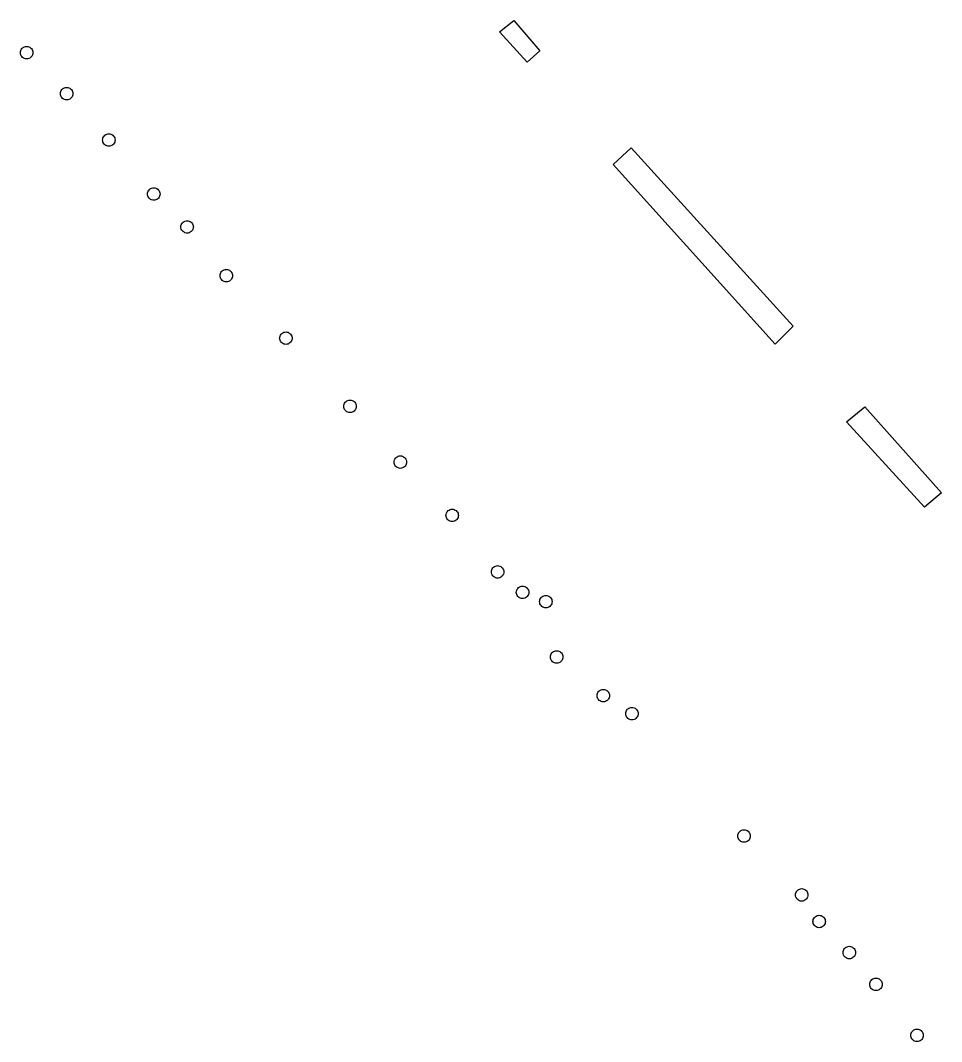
# Model space of a CAD drawing. Header units: millimetres. Extents: x 734061 to 736248, y 4017837 to 4020740.
# Drawn here: x 735271.8 to 735323.6, y 4018690.4 to 4018747.8 of the extents above; entities that cross this region are included whole.
import ezdxf

# ---------------------------------------------------------------- set-up
doc = ezdxf.new("R2010")
doc.units = ezdxf.units.MM
doc.layers.add('bolvar', color=143, linetype='Continuous', true_color=0x3faae0)

msp = doc.modelspace()

# ---------------------------------------------------------------- linework, layer by layer
at = {"layer": 'bolvar'}
for points in [[(735300.336, 4018745.493), (735298.787, 4018747.204), (735299.591, 4018747.842), (735301.039, 4018746.136)], [(735300.336, 4018745.493), (735298.787, 4018747.204), (735299.591, 4018747.842), (735301.039, 4018746.136)], [(735272.539, 4018746.031), (735272.534, 4018745.97), (735272.518, 4018745.911), (735272.492, 4018745.856), (735272.457, 4018745.806), (735272.414, 4018745.763), (735272.364, 4018745.728), (735272.309, 4018745.702), (735272.25, 4018745.686), (735272.189, 4018745.681), (735272.128, 4018745.686), (735272.069, 4018745.702), (735272.014, 4018745.728), (735271.964, 4018745.763), (735271.921, 4018745.806), (735271.886, 4018745.856), (735271.86, 4018745.911), (735271.844, 4018745.97), (735271.839, 4018746.031), (735271.844, 4018746.092), (735271.86, 4018746.151), (735271.886, 4018746.206), (735271.921, 4018746.256), (735271.964, 4018746.299), (735272.014, 4018746.334), (735272.069, 4018746.36), (735272.128, 4018746.376), (735272.189, 4018746.381), (735272.25, 4018746.376), (735272.309, 4018746.36), (735272.364, 4018746.334), (735272.414, 4018746.299), (735272.457, 4018746.256), (735272.492, 4018746.206), (735272.518, 4018746.151), (735272.534, 4018746.092)], [(735272.539, 4018746.031), (735272.534, 4018745.97), (735272.518, 4018745.911), (735272.492, 4018745.856), (735272.457, 4018745.806), (735272.414, 4018745.763), (735272.364, 4018745.728), (735272.309, 4018745.702), (735272.25, 4018745.686), (735272.189, 4018745.681), (735272.128, 4018745.686), (735272.069, 4018745.702), (735272.014, 4018745.728), (735271.964, 4018745.763), (735271.921, 4018745.806), (735271.886, 4018745.856), (735271.86, 4018745.911), (735271.844, 4018745.97), (735271.839, 4018746.031), (735271.844, 4018746.092), (735271.86, 4018746.151), (735271.886, 4018746.206), (735271.921, 4018746.256), (735271.964, 4018746.299), (735272.014, 4018746.334), (735272.069, 4018746.36), (735272.128, 4018746.376), (735272.189, 4018746.381), (735272.25, 4018746.376), (735272.309, 4018746.36), (735272.364, 4018746.334), (735272.414, 4018746.299), (735272.457, 4018746.256), (735272.492, 4018746.206), (735272.518, 4018746.151), (735272.534, 4018746.092)], [(735274.789, 4018743.727), (735274.784, 4018743.666), (735274.768, 4018743.607), (735274.742, 4018743.552), (735274.707, 4018743.502), (735274.664, 4018743.459), (735274.614, 4018743.424), (735274.559, 4018743.398), (735274.5, 4018743.382), (735274.439, 4018743.377), (735274.378, 4018743.382), (735274.319, 4018743.398), (735274.264, 4018743.424), (735274.214, 4018743.459), (735274.171, 4018743.502), (735274.136, 4018743.552), (735274.11, 4018743.607), (735274.094, 4018743.666), (735274.089, 4018743.727), (735274.094, 4018743.788), (735274.11, 4018743.847), (735274.136, 4018743.902), (735274.171, 4018743.952), (735274.214, 4018743.995), (735274.264, 4018744.03), (735274.319, 4018744.056), (735274.378, 4018744.072), (735274.439, 4018744.077), (735274.5, 4018744.072), (735274.559, 4018744.056), (735274.614, 4018744.03), (735274.664, 4018743.995), (735274.707, 4018743.952), (735274.742, 4018743.902), (735274.768, 4018743.847), (735274.784, 4018743.788)], [(735274.789, 4018743.727), (735274.784, 4018743.666), (735274.768, 4018743.607), (735274.742, 4018743.552), (735274.707, 4018743.502), (735274.664, 4018743.459), (735274.614, 4018743.424), (735274.559, 4018743.398), (735274.5, 4018743.382), (735274.439, 4018743.377), (735274.378, 4018743.382), (735274.319, 4018743.398), (735274.264, 4018743.424), (735274.214, 4018743.459), (735274.171, 4018743.502), (735274.136, 4018743.552), (735274.11, 4018743.607), (735274.094, 4018743.666), (735274.089, 4018743.727), (735274.094, 4018743.788), (735274.11, 4018743.847), (735274.136, 4018743.902), (735274.171, 4018743.952), (735274.214, 4018743.995), (735274.264, 4018744.03), (735274.319, 4018744.056), (735274.378, 4018744.072), (735274.439, 4018744.077), (735274.5, 4018744.072), (735274.559, 4018744.056), (735274.614, 4018744.03), (735274.664, 4018743.995), (735274.707, 4018743.952), (735274.742, 4018743.902), (735274.768, 4018743.847), (735274.784, 4018743.788)], [(735277.161, 4018741.118), (735277.156, 4018741.057), (735277.14, 4018740.998), (735277.114, 4018740.943), (735277.079, 4018740.893), (735277.036, 4018740.85), (735276.986, 4018740.815), (735276.931, 4018740.789), (735276.872, 4018740.773), (735276.811, 4018740.768), (735276.75, 4018740.773), (735276.691, 4018740.789), (735276.636, 4018740.815), (735276.586, 4018740.85), (735276.543, 4018740.893), (735276.508, 4018740.943), (735276.482, 4018740.998), (735276.466, 4018741.057), (735276.461, 4018741.118), (735276.466, 4018741.179), (735276.482, 4018741.238), (735276.508, 4018741.293), (735276.543, 4018741.343), (735276.586, 4018741.386), (735276.636, 4018741.421), (735276.691, 4018741.447), (735276.75, 4018741.463), (735276.811, 4018741.468), (735276.872, 4018741.463), (735276.931, 4018741.447), (735276.986, 4018741.421), (735277.036, 4018741.386), (735277.079, 4018741.343), (735277.114, 4018741.293), (735277.14, 4018741.238), (735277.156, 4018741.179)], [(735277.161, 4018741.118), (735277.156, 4018741.057), (735277.14, 4018740.998), (735277.114, 4018740.943), (735277.079, 4018740.893), (735277.036, 4018740.85), (735276.986, 4018740.815), (735276.931, 4018740.789), (735276.872, 4018740.773), (735276.811, 4018740.768), (735276.75, 4018740.773), (735276.691, 4018740.789), (735276.636, 4018740.815), (735276.586, 4018740.85), (735276.543, 4018740.893), (735276.508, 4018740.943), (735276.482, 4018740.998), (735276.466, 4018741.057), (735276.461, 4018741.118), (735276.466, 4018741.179), (735276.482, 4018741.238), (735276.508, 4018741.293), (735276.543, 4018741.343), (735276.586, 4018741.386), (735276.636, 4018741.421), (735276.691, 4018741.447), (735276.75, 4018741.463), (735276.811, 4018741.468), (735276.872, 4018741.463), (735276.931, 4018741.447), (735276.986, 4018741.421), (735277.036, 4018741.386), (735277.079, 4018741.343), (735277.114, 4018741.293), (735277.14, 4018741.238), (735277.156, 4018741.179)], [(735314.273, 4018729.652), (735305.173, 4018739.749), (735306.184, 4018740.675), (735315.29, 4018730.65)], [(735279.688, 4018738.083), (735279.683, 4018738.022), (735279.667, 4018737.963), (735279.641, 4018737.908), (735279.606, 4018737.858), (735279.563, 4018737.815), (735279.513, 4018737.78), (735279.458, 4018737.754), (735279.399, 4018737.738), (735279.338, 4018737.733), (735279.277, 4018737.738), (735279.218, 4018737.754), (735279.163, 4018737.78), (735279.113, 4018737.815), (735279.07, 4018737.858), (735279.035, 4018737.908), (735279.009, 4018737.963), (735278.993, 4018738.022), (735278.988, 4018738.083), (735278.993, 4018738.144), (735279.009, 4018738.203), (735279.035, 4018738.258), (735279.07, 4018738.308), (735279.113, 4018738.351), (735279.163, 4018738.386), (735279.218, 4018738.412), (735279.277, 4018738.428), (735279.338, 4018738.433), (735279.399, 4018738.428), (735279.458, 4018738.412), (735279.513, 4018738.386), (735279.563, 4018738.351), (735279.606, 4018738.308), (735279.641, 4018738.258), (735279.667, 4018738.203), (735279.683, 4018738.144)], [(735279.688, 4018738.083), (735279.683, 4018738.022), (735279.667, 4018737.963), (735279.641, 4018737.908), (735279.606, 4018737.858), (735279.563, 4018737.815), (735279.513, 4018737.78), (735279.458, 4018737.754), (735279.399, 4018737.738), (735279.338, 4018737.733), (735279.277, 4018737.738), (735279.218, 4018737.754), (735279.163, 4018737.78), (735279.113, 4018737.815), (735279.07, 4018737.858), (735279.035, 4018737.908), (735279.009, 4018737.963), (735278.993, 4018738.022), (735278.988, 4018738.083), (735278.993, 4018738.144), (735279.009, 4018738.203), (735279.035, 4018738.258), (735279.07, 4018738.308), (735279.113, 4018738.351), (735279.163, 4018738.386), (735279.218, 4018738.412), (735279.277, 4018738.428), (735279.338, 4018738.433), (735279.399, 4018738.428), (735279.458, 4018738.412), (735279.513, 4018738.386), (735279.563, 4018738.351), (735279.606, 4018738.308), (735279.641, 4018738.258), (735279.667, 4018738.203), (735279.683, 4018738.144)], [(735281.563, 4018736.236), (735281.558, 4018736.175), (735281.542, 4018736.116), (735281.516, 4018736.061), (735281.481, 4018736.011), (735281.438, 4018735.968), (735281.388, 4018735.933), (735281.333, 4018735.907), (735281.274, 4018735.891), (735281.213, 4018735.886), (735281.152, 4018735.891), (735281.093, 4018735.907), (735281.038, 4018735.933), (735280.988, 4018735.968), (735280.945, 4018736.011), (735280.91, 4018736.061), (735280.884, 4018736.116), (735280.868, 4018736.175), (735280.863, 4018736.236), (735280.868, 4018736.297), (735280.884, 4018736.356), (735280.91, 4018736.411), (735280.945, 4018736.461), (735280.988, 4018736.504), (735281.038, 4018736.539), (735281.093, 4018736.565), (735281.152, 4018736.581), (735281.213, 4018736.586), (735281.274, 4018736.581), (735281.333, 4018736.565), (735281.388, 4018736.539), (735281.438, 4018736.504), (735281.481, 4018736.461), (735281.516, 4018736.411), (735281.542, 4018736.356), (735281.558, 4018736.297)], [(735281.563, 4018736.236), (735281.558, 4018736.175), (735281.542, 4018736.116), (735281.516, 4018736.061), (735281.481, 4018736.011), (735281.438, 4018735.968), (735281.388, 4018735.933), (735281.333, 4018735.907), (735281.274, 4018735.891), (735281.213, 4018735.886), (735281.152, 4018735.891), (735281.093, 4018735.907), (735281.038, 4018735.933), (735280.988, 4018735.968), (735280.945, 4018736.011), (735280.91, 4018736.061), (735280.884, 4018736.116), (735280.868, 4018736.175), (735280.863, 4018736.236), (735280.868, 4018736.297), (735280.884, 4018736.356), (735280.91, 4018736.411), (735280.945, 4018736.461), (735280.988, 4018736.504), (735281.038, 4018736.539), (735281.093, 4018736.565), (735281.152, 4018736.581), (735281.213, 4018736.586), (735281.274, 4018736.581), (735281.333, 4018736.565), (735281.388, 4018736.539), (735281.438, 4018736.504), (735281.481, 4018736.461), (735281.516, 4018736.411), (735281.542, 4018736.356), (735281.558, 4018736.297)], [(735283.764, 4018733.496), (735283.759, 4018733.435), (735283.743, 4018733.376), (735283.717, 4018733.321), (735283.682, 4018733.271), (735283.639, 4018733.228), (735283.589, 4018733.193), (735283.534, 4018733.167), (735283.475, 4018733.151), (735283.414, 4018733.146), (735283.353, 4018733.151), (735283.294, 4018733.167), (735283.239, 4018733.193), (735283.189, 4018733.228), (735283.146, 4018733.271), (735283.111, 4018733.321), (735283.085, 4018733.376), (735283.069, 4018733.435), (735283.064, 4018733.496), (735283.069, 4018733.557), (735283.085, 4018733.616), (735283.111, 4018733.671), (735283.146, 4018733.721), (735283.189, 4018733.764), (735283.239, 4018733.799), (735283.294, 4018733.825), (735283.353, 4018733.841), (735283.414, 4018733.846), (735283.475, 4018733.841), (735283.534, 4018733.825), (735283.589, 4018733.799), (735283.639, 4018733.764), (735283.682, 4018733.721), (735283.717, 4018733.671), (735283.743, 4018733.616), (735283.759, 4018733.557)], [(735283.764, 4018733.496), (735283.759, 4018733.435), (735283.743, 4018733.376), (735283.717, 4018733.321), (735283.682, 4018733.271), (735283.639, 4018733.228), (735283.589, 4018733.193), (735283.534, 4018733.167), (735283.475, 4018733.151), (735283.414, 4018733.146), (735283.353, 4018733.151), (735283.294, 4018733.167), (735283.239, 4018733.193), (735283.189, 4018733.228), (735283.146, 4018733.271), (735283.111, 4018733.321), (735283.085, 4018733.376), (735283.069, 4018733.435), (735283.064, 4018733.496), (735283.069, 4018733.557), (735283.085, 4018733.616), (735283.111, 4018733.671), (735283.146, 4018733.721), (735283.189, 4018733.764), (735283.239, 4018733.799), (735283.294, 4018733.825), (735283.353, 4018733.841), (735283.414, 4018733.846), (735283.475, 4018733.841), (735283.534, 4018733.825), (735283.589, 4018733.799), (735283.639, 4018733.764), (735283.682, 4018733.721), (735283.717, 4018733.671), (735283.743, 4018733.616), (735283.759, 4018733.557)], [(735287.116, 4018729.981), (735287.111, 4018729.92), (735287.095, 4018729.861), (735287.069, 4018729.806), (735287.034, 4018729.756), (735286.991, 4018729.713), (735286.941, 4018729.678), (735286.886, 4018729.652), (735286.827, 4018729.636), (735286.766, 4018729.631), (735286.705, 4018729.636), (735286.646, 4018729.652), (735286.591, 4018729.678), (735286.541, 4018729.713), (735286.498, 4018729.756), (735286.463, 4018729.806), (735286.437, 4018729.861), (735286.421, 4018729.92), (735286.416, 4018729.981), (735286.421, 4018730.042), (735286.437, 4018730.101), (735286.463, 4018730.156), (735286.498, 4018730.206), (735286.541, 4018730.249), (735286.591, 4018730.284), (735286.646, 4018730.31), (735286.705, 4018730.326), (735286.766, 4018730.331), (735286.827, 4018730.326), (735286.886, 4018730.31), (735286.941, 4018730.284), (735286.991, 4018730.249), (735287.034, 4018730.206), (735287.069, 4018730.156), (735287.095, 4018730.101), (735287.111, 4018730.042)], [(735287.116, 4018729.981), (735287.111, 4018729.92), (735287.095, 4018729.861), (735287.069, 4018729.806), (735287.034, 4018729.756), (735286.991, 4018729.713), (735286.941, 4018729.678), (735286.886, 4018729.652), (735286.827, 4018729.636), (735286.766, 4018729.631), (735286.705, 4018729.636), (735286.646, 4018729.652), (735286.591, 4018729.678), (735286.541, 4018729.713), (735286.498, 4018729.756), (735286.463, 4018729.806), (735286.437, 4018729.861), (735286.421, 4018729.92), (735286.416, 4018729.981), (735286.421, 4018730.042), (735286.437, 4018730.101), (735286.463, 4018730.156), (735286.498, 4018730.206), (735286.541, 4018730.249), (735286.591, 4018730.284), (735286.646, 4018730.31), (735286.705, 4018730.326), (735286.766, 4018730.331), (735286.827, 4018730.326), (735286.886, 4018730.31), (735286.941, 4018730.284), (735286.991, 4018730.249), (735287.034, 4018730.206), (735287.069, 4018730.156), (735287.095, 4018730.101), (735287.111, 4018730.042)], [(735290.724, 4018726.15), (735290.719, 4018726.089), (735290.703, 4018726.03), (735290.677, 4018725.975), (735290.642, 4018725.925), (735290.599, 4018725.882), (735290.549, 4018725.847), (735290.494, 4018725.821), (735290.435, 4018725.805), (735290.374, 4018725.8), (735290.313, 4018725.805), (735290.254, 4018725.821), (735290.199, 4018725.847), (735290.149, 4018725.882), (735290.106, 4018725.925), (735290.071, 4018725.975), (735290.045, 4018726.03), (735290.029, 4018726.089), (735290.024, 4018726.15), (735290.029, 4018726.211), (735290.045, 4018726.27), (735290.071, 4018726.325), (735290.106, 4018726.375), (735290.149, 4018726.418), (735290.199, 4018726.453), (735290.254, 4018726.479), (735290.313, 4018726.495), (735290.374, 4018726.5), (735290.435, 4018726.495), (735290.494, 4018726.479), (735290.549, 4018726.453), (735290.599, 4018726.418), (735290.642, 4018726.375), (735290.677, 4018726.325), (735290.703, 4018726.27), (735290.719, 4018726.211)], [(735290.724, 4018726.15), (735290.719, 4018726.089), (735290.703, 4018726.03), (735290.677, 4018725.975), (735290.642, 4018725.925), (735290.599, 4018725.882), (735290.549, 4018725.847), (735290.494, 4018725.821), (735290.435, 4018725.805), (735290.374, 4018725.8), (735290.313, 4018725.805), (735290.254, 4018725.821), (735290.199, 4018725.847), (735290.149, 4018725.882), (735290.106, 4018725.925), (735290.071, 4018725.975), (735290.045, 4018726.03), (735290.029, 4018726.089), (735290.024, 4018726.15), (735290.029, 4018726.211), (735290.045, 4018726.27), (735290.071, 4018726.325), (735290.106, 4018726.375), (735290.149, 4018726.418), (735290.199, 4018726.453), (735290.254, 4018726.479), (735290.313, 4018726.495), (735290.374, 4018726.5), (735290.435, 4018726.495), (735290.494, 4018726.479), (735290.549, 4018726.453), (735290.599, 4018726.418), (735290.642, 4018726.375), (735290.677, 4018726.325), (735290.703, 4018726.27), (735290.719, 4018726.211)], [(735322.67, 4018720.484), (735318.289, 4018725.284), (735319.32, 4018726.126), (735323.637, 4018721.284)], [(735293.552, 4018723.013), (735293.547, 4018722.952), (735293.531, 4018722.893), (735293.505, 4018722.838), (735293.47, 4018722.788), (735293.427, 4018722.745), (735293.377, 4018722.71), (735293.322, 4018722.684), (735293.263, 4018722.668), (735293.202, 4018722.663), (735293.141, 4018722.668), (735293.082, 4018722.684), (735293.027, 4018722.71), (735292.977, 4018722.745), (735292.934, 4018722.788), (735292.899, 4018722.838), (735292.873, 4018722.893), (735292.857, 4018722.952), (735292.852, 4018723.013), (735292.857, 4018723.074), (735292.873, 4018723.133), (735292.899, 4018723.188), (735292.934, 4018723.238), (735292.977, 4018723.281), (735293.027, 4018723.316), (735293.082, 4018723.342), (735293.141, 4018723.358), (735293.202, 4018723.363), (735293.263, 4018723.358), (735293.322, 4018723.342), (735293.377, 4018723.316), (735293.427, 4018723.281), (735293.47, 4018723.238), (735293.505, 4018723.188), (735293.531, 4018723.133), (735293.547, 4018723.074)], [(735293.552, 4018723.013), (735293.547, 4018722.952), (735293.531, 4018722.893), (735293.505, 4018722.838), (735293.47, 4018722.788), (735293.427, 4018722.745), (735293.377, 4018722.71), (735293.322, 4018722.684), (735293.263, 4018722.668), (735293.202, 4018722.663), (735293.141, 4018722.668), (735293.082, 4018722.684), (735293.027, 4018722.71), (735292.977, 4018722.745), (735292.934, 4018722.788), (735292.899, 4018722.838), (735292.873, 4018722.893), (735292.857, 4018722.952), (735292.852, 4018723.013), (735292.857, 4018723.074), (735292.873, 4018723.133), (735292.899, 4018723.188), (735292.934, 4018723.238), (735292.977, 4018723.281), (735293.027, 4018723.316), (735293.082, 4018723.342), (735293.141, 4018723.358), (735293.202, 4018723.363), (735293.263, 4018723.358), (735293.322, 4018723.342), (735293.377, 4018723.316), (735293.427, 4018723.281), (735293.47, 4018723.238), (735293.505, 4018723.188), (735293.531, 4018723.133), (735293.547, 4018723.074)], [(735296.468, 4018720.017), (735296.463, 4018719.956), (735296.447, 4018719.897), (735296.421, 4018719.842), (735296.386, 4018719.792), (735296.343, 4018719.749), (735296.293, 4018719.714), (735296.238, 4018719.688), (735296.179, 4018719.672), (735296.118, 4018719.667), (735296.057, 4018719.672), (735295.998, 4018719.688), (735295.943, 4018719.714), (735295.893, 4018719.749), (735295.85, 4018719.792), (735295.815, 4018719.842), (735295.789, 4018719.897), (735295.773, 4018719.956), (735295.768, 4018720.017), (735295.773, 4018720.078), (735295.789, 4018720.137), (735295.815, 4018720.192), (735295.85, 4018720.242), (735295.893, 4018720.285), (735295.943, 4018720.32), (735295.998, 4018720.346), (735296.057, 4018720.362), (735296.118, 4018720.367), (735296.179, 4018720.362), (735296.238, 4018720.346), (735296.293, 4018720.32), (735296.343, 4018720.285), (735296.386, 4018720.242), (735296.421, 4018720.192), (735296.447, 4018720.137), (735296.463, 4018720.078)], [(735296.468, 4018720.017), (735296.463, 4018719.956), (735296.447, 4018719.897), (735296.421, 4018719.842), (735296.386, 4018719.792), (735296.343, 4018719.749), (735296.293, 4018719.714), (735296.238, 4018719.688), (735296.179, 4018719.672), (735296.118, 4018719.667), (735296.057, 4018719.672), (735295.998, 4018719.688), (735295.943, 4018719.714), (735295.893, 4018719.749), (735295.85, 4018719.792), (735295.815, 4018719.842), (735295.789, 4018719.897), (735295.773, 4018719.956), (735295.768, 4018720.017), (735295.773, 4018720.078), (735295.789, 4018720.137), (735295.815, 4018720.192), (735295.85, 4018720.242), (735295.893, 4018720.285), (735295.943, 4018720.32), (735295.998, 4018720.346), (735296.057, 4018720.362), (735296.118, 4018720.367), (735296.179, 4018720.362), (735296.238, 4018720.346), (735296.293, 4018720.32), (735296.343, 4018720.285), (735296.386, 4018720.242), (735296.421, 4018720.192), (735296.447, 4018720.137), (735296.463, 4018720.078)], [(735299.02, 4018716.844), (735299.015, 4018716.783), (735298.999, 4018716.724), (735298.973, 4018716.669), (735298.938, 4018716.619), (735298.895, 4018716.576), (735298.845, 4018716.541), (735298.79, 4018716.515), (735298.731, 4018716.499), (735298.67, 4018716.494), (735298.609, 4018716.499), (735298.55, 4018716.515), (735298.495, 4018716.541), (735298.445, 4018716.576), (735298.402, 4018716.619), (735298.367, 4018716.669), (735298.341, 4018716.724), (735298.325, 4018716.783), (735298.32, 4018716.844), (735298.325, 4018716.905), (735298.341, 4018716.964), (735298.367, 4018717.019), (735298.402, 4018717.069), (735298.445, 4018717.112), (735298.495, 4018717.147), (735298.55, 4018717.173), (735298.609, 4018717.189), (735298.67, 4018717.194), (735298.731, 4018717.189), (735298.79, 4018717.173), (735298.845, 4018717.147), (735298.895, 4018717.112), (735298.938, 4018717.069), (735298.973, 4018717.019), (735298.999, 4018716.964), (735299.015, 4018716.905)], [(735299.02, 4018716.844), (735299.015, 4018716.783), (735298.999, 4018716.724), (735298.973, 4018716.669), (735298.938, 4018716.619), (735298.895, 4018716.576), (735298.845, 4018716.541), (735298.79, 4018716.515), (735298.731, 4018716.499), (735298.67, 4018716.494), (735298.609, 4018716.499), (735298.55, 4018716.515), (735298.495, 4018716.541), (735298.445, 4018716.576), (735298.402, 4018716.619), (735298.367, 4018716.669), (735298.341, 4018716.724), (735298.325, 4018716.783), (735298.32, 4018716.844), (735298.325, 4018716.905), (735298.341, 4018716.964), (735298.367, 4018717.019), (735298.402, 4018717.069), (735298.445, 4018717.112), (735298.495, 4018717.147), (735298.55, 4018717.173), (735298.609, 4018717.189), (735298.67, 4018717.194), (735298.731, 4018717.189), (735298.79, 4018717.173), (735298.845, 4018717.147), (735298.895, 4018717.112), (735298.938, 4018717.069), (735298.973, 4018717.019), (735298.999, 4018716.964), (735299.015, 4018716.905)], [(735300.424, 4018715.691), (735300.419, 4018715.63), (735300.403, 4018715.571), (735300.377, 4018715.516), (735300.342, 4018715.466), (735300.299, 4018715.423), (735300.249, 4018715.388), (735300.194, 4018715.362), (735300.135, 4018715.346), (735300.074, 4018715.341), (735300.013, 4018715.346), (735299.954, 4018715.362), (735299.899, 4018715.388), (735299.849, 4018715.423), (735299.806, 4018715.466), (735299.771, 4018715.516), (735299.745, 4018715.571), (735299.729, 4018715.63), (735299.724, 4018715.691), (735299.729, 4018715.752), (735299.745, 4018715.811), (735299.771, 4018715.866), (735299.806, 4018715.916), (735299.849, 4018715.959), (735299.899, 4018715.994), (735299.954, 4018716.02), (735300.013, 4018716.036), (735300.074, 4018716.041), (735300.135, 4018716.036), (735300.194, 4018716.02), (735300.249, 4018715.994), (735300.299, 4018715.959), (735300.342, 4018715.916), (735300.377, 4018715.866), (735300.403, 4018715.811), (735300.419, 4018715.752)], [(735300.424, 4018715.691), (735300.419, 4018715.63), (735300.403, 4018715.571), (735300.377, 4018715.516), (735300.342, 4018715.466), (735300.299, 4018715.423), (735300.249, 4018715.388), (735300.194, 4018715.362), (735300.135, 4018715.346), (735300.074, 4018715.341), (735300.013, 4018715.346), (735299.954, 4018715.362), (735299.899, 4018715.388), (735299.849, 4018715.423), (735299.806, 4018715.466), (735299.771, 4018715.516), (735299.745, 4018715.571), (735299.729, 4018715.63), (735299.724, 4018715.691), (735299.729, 4018715.752), (735299.745, 4018715.811), (735299.771, 4018715.866), (735299.806, 4018715.916), (735299.849, 4018715.959), (735299.899, 4018715.994), (735299.954, 4018716.02), (735300.013, 4018716.036), (735300.074, 4018716.041), (735300.135, 4018716.036), (735300.194, 4018716.02), (735300.249, 4018715.994), (735300.299, 4018715.959), (735300.342, 4018715.916), (735300.377, 4018715.866), (735300.403, 4018715.811), (735300.419, 4018715.752)], [(735301.734, 4018715.172), (735301.729, 4018715.111), (735301.713, 4018715.052), (735301.687, 4018714.997), (735301.652, 4018714.947), (735301.609, 4018714.904), (735301.559, 4018714.869), (735301.504, 4018714.843), (735301.445, 4018714.827), (735301.384, 4018714.822), (735301.323, 4018714.827), (735301.264, 4018714.843), (735301.209, 4018714.869), (735301.159, 4018714.904), (735301.116, 4018714.947), (735301.081, 4018714.997), (735301.055, 4018715.052), (735301.039, 4018715.111), (735301.034, 4018715.172), (735301.039, 4018715.233), (735301.055, 4018715.292), (735301.081, 4018715.347), (735301.116, 4018715.397), (735301.159, 4018715.44), (735301.209, 4018715.475), (735301.264, 4018715.501), (735301.323, 4018715.517), (735301.384, 4018715.522), (735301.445, 4018715.517), (735301.504, 4018715.501), (735301.559, 4018715.475), (735301.609, 4018715.44), (735301.652, 4018715.397), (735301.687, 4018715.347), (735301.713, 4018715.292), (735301.729, 4018715.233)], [(735301.734, 4018715.172), (735301.729, 4018715.111), (735301.713, 4018715.052), (735301.687, 4018714.997), (735301.652, 4018714.947), (735301.609, 4018714.904), (735301.559, 4018714.869), (735301.504, 4018714.843), (735301.445, 4018714.827), (735301.384, 4018714.822), (735301.323, 4018714.827), (735301.264, 4018714.843), (735301.209, 4018714.869), (735301.159, 4018714.904), (735301.116, 4018714.947), (735301.081, 4018714.997), (735301.055, 4018715.052), (735301.039, 4018715.111), (735301.034, 4018715.172), (735301.039, 4018715.233), (735301.055, 4018715.292), (735301.081, 4018715.347), (735301.116, 4018715.397), (735301.159, 4018715.44), (735301.209, 4018715.475), (735301.264, 4018715.501), (735301.323, 4018715.517), (735301.384, 4018715.522), (735301.445, 4018715.517), (735301.504, 4018715.501), (735301.559, 4018715.475), (735301.609, 4018715.44), (735301.652, 4018715.397), (735301.687, 4018715.347), (735301.713, 4018715.292), (735301.729, 4018715.233)], [(735302.342, 4018712.06), (735302.337, 4018711.999), (735302.321, 4018711.94), (735302.295, 4018711.885), (735302.26, 4018711.835), (735302.217, 4018711.792), (735302.167, 4018711.757), (735302.112, 4018711.731), (735302.053, 4018711.715), (735301.992, 4018711.71), (735301.931, 4018711.715), (735301.872, 4018711.731), (735301.817, 4018711.757), (735301.767, 4018711.792), (735301.724, 4018711.835), (735301.689, 4018711.885), (735301.663, 4018711.94), (735301.647, 4018711.999), (735301.642, 4018712.06), (735301.647, 4018712.121), (735301.663, 4018712.18), (735301.689, 4018712.235), (735301.724, 4018712.285), (735301.767, 4018712.328), (735301.817, 4018712.363), (735301.872, 4018712.389), (735301.931, 4018712.405), (735301.992, 4018712.41), (735302.053, 4018712.405), (735302.112, 4018712.389), (735302.167, 4018712.363), (735302.217, 4018712.328), (735302.26, 4018712.285), (735302.295, 4018712.235), (735302.321, 4018712.18), (735302.337, 4018712.121)], [(735302.342, 4018712.06), (735302.337, 4018711.999), (735302.321, 4018711.94), (735302.295, 4018711.885), (735302.26, 4018711.835), (735302.217, 4018711.792), (735302.167, 4018711.757), (735302.112, 4018711.731), (735302.053, 4018711.715), (735301.992, 4018711.71), (735301.931, 4018711.715), (735301.872, 4018711.731), (735301.817, 4018711.757), (735301.767, 4018711.792), (735301.724, 4018711.835), (735301.689, 4018711.885), (735301.663, 4018711.94), (735301.647, 4018711.999), (735301.642, 4018712.06), (735301.647, 4018712.121), (735301.663, 4018712.18), (735301.689, 4018712.235), (735301.724, 4018712.285), (735301.767, 4018712.328), (735301.817, 4018712.363), (735301.872, 4018712.389), (735301.931, 4018712.405), (735301.992, 4018712.41), (735302.053, 4018712.405), (735302.112, 4018712.389), (735302.167, 4018712.363), (735302.217, 4018712.328), (735302.26, 4018712.285), (735302.295, 4018712.235), (735302.321, 4018712.18), (735302.337, 4018712.121)], [(735304.963, 4018709.89), (735304.958, 4018709.829), (735304.942, 4018709.77), (735304.916, 4018709.715), (735304.881, 4018709.665), (735304.838, 4018709.622), (735304.788, 4018709.587), (735304.733, 4018709.561), (735304.674, 4018709.545), (735304.613, 4018709.54), (735304.552, 4018709.545), (735304.493, 4018709.561), (735304.438, 4018709.587), (735304.388, 4018709.622), (735304.345, 4018709.665), (735304.31, 4018709.715), (735304.284, 4018709.77), (735304.268, 4018709.829), (735304.263, 4018709.89), (735304.268, 4018709.951), (735304.284, 4018710.01), (735304.31, 4018710.065), (735304.345, 4018710.115), (735304.388, 4018710.158), (735304.438, 4018710.193), (735304.493, 4018710.219), (735304.552, 4018710.235), (735304.613, 4018710.24), (735304.674, 4018710.235), (735304.733, 4018710.219), (735304.788, 4018710.193), (735304.838, 4018710.158), (735304.881, 4018710.115), (735304.916, 4018710.065), (735304.942, 4018710.01), (735304.958, 4018709.951)], [(735304.963, 4018709.89), (735304.958, 4018709.829), (735304.942, 4018709.77), (735304.916, 4018709.715), (735304.881, 4018709.665), (735304.838, 4018709.622), (735304.788, 4018709.587), (735304.733, 4018709.561), (735304.674, 4018709.545), (735304.613, 4018709.54), (735304.552, 4018709.545), (735304.493, 4018709.561), (735304.438, 4018709.587), (735304.388, 4018709.622), (735304.345, 4018709.665), (735304.31, 4018709.715), (735304.284, 4018709.77), (735304.268, 4018709.829), (735304.263, 4018709.89), (735304.268, 4018709.951), (735304.284, 4018710.01), (735304.31, 4018710.065), (735304.345, 4018710.115), (735304.388, 4018710.158), (735304.438, 4018710.193), (735304.493, 4018710.219), (735304.552, 4018710.235), (735304.613, 4018710.24), (735304.674, 4018710.235), (735304.733, 4018710.219), (735304.788, 4018710.193), (735304.838, 4018710.158), (735304.881, 4018710.115), (735304.916, 4018710.065), (735304.942, 4018710.01), (735304.958, 4018709.951)], [(735306.573, 4018708.876), (735306.568, 4018708.815), (735306.552, 4018708.756), (735306.526, 4018708.701), (735306.491, 4018708.651), (735306.448, 4018708.608), (735306.398, 4018708.573), (735306.343, 4018708.547), (735306.284, 4018708.531), (735306.223, 4018708.526), (735306.162, 4018708.531), (735306.103, 4018708.547), (735306.048, 4018708.573), (735305.998, 4018708.608), (735305.955, 4018708.651), (735305.92, 4018708.701), (735305.894, 4018708.756), (735305.878, 4018708.815), (735305.873, 4018708.876), (735305.878, 4018708.937), (735305.894, 4018708.996), (735305.92, 4018709.051), (735305.955, 4018709.101), (735305.998, 4018709.144), (735306.048, 4018709.179), (735306.103, 4018709.205), (735306.162, 4018709.221), (735306.223, 4018709.226), (735306.284, 4018709.221), (735306.343, 4018709.205), (735306.398, 4018709.179), (735306.448, 4018709.144), (735306.491, 4018709.101), (735306.526, 4018709.051), (735306.552, 4018708.996), (735306.568, 4018708.937)], [(735306.573, 4018708.876), (735306.568, 4018708.815), (735306.552, 4018708.756), (735306.526, 4018708.701), (735306.491, 4018708.651), (735306.448, 4018708.608), (735306.398, 4018708.573), (735306.343, 4018708.547), (735306.284, 4018708.531), (735306.223, 4018708.526), (735306.162, 4018708.531), (735306.103, 4018708.547), (735306.048, 4018708.573), (735305.998, 4018708.608), (735305.955, 4018708.651), (735305.92, 4018708.701), (735305.894, 4018708.756), (735305.878, 4018708.815), (735305.873, 4018708.876), (735305.878, 4018708.937), (735305.894, 4018708.996), (735305.92, 4018709.051), (735305.955, 4018709.101), (735305.998, 4018709.144), (735306.048, 4018709.179), (735306.103, 4018709.205), (735306.162, 4018709.221), (735306.223, 4018709.226), (735306.284, 4018709.221), (735306.343, 4018709.205), (735306.398, 4018709.179), (735306.448, 4018709.144), (735306.491, 4018709.101), (735306.526, 4018709.051), (735306.552, 4018708.996), (735306.568, 4018708.937)], [(735312.88, 4018701.996), (735312.875, 4018701.935), (735312.859, 4018701.876), (735312.833, 4018701.821), (735312.798, 4018701.771), (735312.755, 4018701.728), (735312.705, 4018701.693), (735312.65, 4018701.667), (735312.591, 4018701.651), (735312.53, 4018701.646), (735312.469, 4018701.651), (735312.41, 4018701.667), (735312.355, 4018701.693), (735312.305, 4018701.728), (735312.262, 4018701.771), (735312.227, 4018701.821), (735312.201, 4018701.876), (735312.185, 4018701.935), (735312.18, 4018701.996), (735312.185, 4018702.057), (735312.201, 4018702.116), (735312.227, 4018702.171), (735312.262, 4018702.221), (735312.305, 4018702.264), (735312.355, 4018702.299), (735312.41, 4018702.325), (735312.469, 4018702.341), (735312.53, 4018702.346), (735312.591, 4018702.341), (735312.65, 4018702.325), (735312.705, 4018702.299), (735312.755, 4018702.264), (735312.798, 4018702.221), (735312.833, 4018702.171), (735312.859, 4018702.116), (735312.875, 4018702.057)], [(735312.88, 4018701.996), (735312.875, 4018701.935), (735312.859, 4018701.876), (735312.833, 4018701.821), (735312.798, 4018701.771), (735312.755, 4018701.728), (735312.705, 4018701.693), (735312.65, 4018701.667), (735312.591, 4018701.651), (735312.53, 4018701.646), (735312.469, 4018701.651), (735312.41, 4018701.667), (735312.355, 4018701.693), (735312.305, 4018701.728), (735312.262, 4018701.771), (735312.227, 4018701.821), (735312.201, 4018701.876), (735312.185, 4018701.935), (735312.18, 4018701.996), (735312.185, 4018702.057), (735312.201, 4018702.116), (735312.227, 4018702.171), (735312.262, 4018702.221), (735312.305, 4018702.264), (735312.355, 4018702.299), (735312.41, 4018702.325), (735312.469, 4018702.341), (735312.53, 4018702.346), (735312.591, 4018702.341), (735312.65, 4018702.325), (735312.705, 4018702.299), (735312.755, 4018702.264), (735312.798, 4018702.221), (735312.833, 4018702.171), (735312.859, 4018702.116), (735312.875, 4018702.057)], [(735316.123, 4018698.688), (735316.118, 4018698.627), (735316.102, 4018698.568), (735316.076, 4018698.513), (735316.041, 4018698.463), (735315.998, 4018698.42), (735315.948, 4018698.385), (735315.893, 4018698.359), (735315.834, 4018698.343), (735315.773, 4018698.338), (735315.712, 4018698.343), (735315.653, 4018698.359), (735315.598, 4018698.385), (735315.548, 4018698.42), (735315.505, 4018698.463), (735315.47, 4018698.513), (735315.444, 4018698.568), (735315.428, 4018698.627), (735315.423, 4018698.688), (735315.428, 4018698.749), (735315.444, 4018698.808), (735315.47, 4018698.863), (735315.505, 4018698.913), (735315.548, 4018698.956), (735315.598, 4018698.991), (735315.653, 4018699.017), (735315.712, 4018699.033), (735315.773, 4018699.038), (735315.834, 4018699.033), (735315.893, 4018699.017), (735315.948, 4018698.991), (735315.998, 4018698.956), (735316.041, 4018698.913), (735316.076, 4018698.863), (735316.102, 4018698.808), (735316.118, 4018698.749)], [(735316.123, 4018698.688), (735316.118, 4018698.627), (735316.102, 4018698.568), (735316.076, 4018698.513), (735316.041, 4018698.463), (735315.998, 4018698.42), (735315.948, 4018698.385), (735315.893, 4018698.359), (735315.834, 4018698.343), (735315.773, 4018698.338), (735315.712, 4018698.343), (735315.653, 4018698.359), (735315.598, 4018698.385), (735315.548, 4018698.42), (735315.505, 4018698.463), (735315.47, 4018698.513), (735315.444, 4018698.568), (735315.428, 4018698.627), (735315.423, 4018698.688), (735315.428, 4018698.749), (735315.444, 4018698.808), (735315.47, 4018698.863), (735315.505, 4018698.913), (735315.548, 4018698.956), (735315.598, 4018698.991), (735315.653, 4018699.017), (735315.712, 4018699.033), (735315.773, 4018699.038), (735315.834, 4018699.033), (735315.893, 4018699.017), (735315.948, 4018698.991), (735315.998, 4018698.956), (735316.041, 4018698.913), (735316.076, 4018698.863), (735316.102, 4018698.808), (735316.118, 4018698.749)], [(735317.104, 4018697.19), (735317.099, 4018697.129), (735317.083, 4018697.07), (735317.057, 4018697.015), (735317.022, 4018696.965), (735316.979, 4018696.922), (735316.929, 4018696.887), (735316.874, 4018696.861), (735316.815, 4018696.845), (735316.754, 4018696.84), (735316.693, 4018696.845), (735316.634, 4018696.861), (735316.579, 4018696.887), (735316.529, 4018696.922), (735316.486, 4018696.965), (735316.451, 4018697.015), (735316.425, 4018697.07), (735316.409, 4018697.129), (735316.404, 4018697.19), (735316.409, 4018697.251), (735316.425, 4018697.31), (735316.451, 4018697.365), (735316.486, 4018697.415), (735316.529, 4018697.458), (735316.579, 4018697.493), (735316.634, 4018697.519), (735316.693, 4018697.535), (735316.754, 4018697.54), (735316.815, 4018697.535), (735316.874, 4018697.519), (735316.929, 4018697.493), (735316.979, 4018697.458), (735317.022, 4018697.415), (735317.057, 4018697.365), (735317.083, 4018697.31), (735317.099, 4018697.251)], [(735317.104, 4018697.19), (735317.099, 4018697.129), (735317.083, 4018697.07), (735317.057, 4018697.015), (735317.022, 4018696.965), (735316.979, 4018696.922), (735316.929, 4018696.887), (735316.874, 4018696.861), (735316.815, 4018696.845), (735316.754, 4018696.84), (735316.693, 4018696.845), (735316.634, 4018696.861), (735316.579, 4018696.887), (735316.529, 4018696.922), (735316.486, 4018696.965), (735316.451, 4018697.015), (735316.425, 4018697.07), (735316.409, 4018697.129), (735316.404, 4018697.19), (735316.409, 4018697.251), (735316.425, 4018697.31), (735316.451, 4018697.365), (735316.486, 4018697.415), (735316.529, 4018697.458), (735316.579, 4018697.493), (735316.634, 4018697.519), (735316.693, 4018697.535), (735316.754, 4018697.54), (735316.815, 4018697.535), (735316.874, 4018697.519), (735316.929, 4018697.493), (735316.979, 4018697.458), (735317.022, 4018697.415), (735317.057, 4018697.365), (735317.083, 4018697.31), (735317.099, 4018697.251)], [(735318.797, 4018695.445), (735318.792, 4018695.384), (735318.776, 4018695.325), (735318.75, 4018695.27), (735318.715, 4018695.22), (735318.672, 4018695.177), (735318.622, 4018695.142), (735318.567, 4018695.116), (735318.508, 4018695.1), (735318.447, 4018695.095), (735318.386, 4018695.1), (735318.327, 4018695.116), (735318.272, 4018695.142), (735318.222, 4018695.177), (735318.179, 4018695.22), (735318.144, 4018695.27), (735318.118, 4018695.325), (735318.102, 4018695.384), (735318.097, 4018695.445), (735318.102, 4018695.506), (735318.118, 4018695.565), (735318.144, 4018695.62), (735318.179, 4018695.67), (735318.222, 4018695.713), (735318.272, 4018695.748), (735318.327, 4018695.774), (735318.386, 4018695.79), (735318.447, 4018695.795), (735318.508, 4018695.79), (735318.567, 4018695.774), (735318.622, 4018695.748), (735318.672, 4018695.713), (735318.715, 4018695.67), (735318.75, 4018695.62), (735318.776, 4018695.565), (735318.792, 4018695.506)], [(735318.797, 4018695.445), (735318.792, 4018695.384), (735318.776, 4018695.325), (735318.75, 4018695.27), (735318.715, 4018695.22), (735318.672, 4018695.177), (735318.622, 4018695.142), (735318.567, 4018695.116), (735318.508, 4018695.1), (735318.447, 4018695.095), (735318.386, 4018695.1), (735318.327, 4018695.116), (735318.272, 4018695.142), (735318.222, 4018695.177), (735318.179, 4018695.22), (735318.144, 4018695.27), (735318.118, 4018695.325), (735318.102, 4018695.384), (735318.097, 4018695.445), (735318.102, 4018695.506), (735318.118, 4018695.565), (735318.144, 4018695.62), (735318.179, 4018695.67), (735318.222, 4018695.713), (735318.272, 4018695.748), (735318.327, 4018695.774), (735318.386, 4018695.79), (735318.447, 4018695.795), (735318.508, 4018695.79), (735318.567, 4018695.774), (735318.622, 4018695.748), (735318.672, 4018695.713), (735318.715, 4018695.67), (735318.75, 4018695.62), (735318.776, 4018695.565), (735318.792, 4018695.506)], [(735320.298, 4018693.658), (735320.293, 4018693.597), (735320.277, 4018693.538), (735320.251, 4018693.483), (735320.216, 4018693.433), (735320.173, 4018693.39), (735320.123, 4018693.355), (735320.068, 4018693.329), (735320.009, 4018693.313), (735319.948, 4018693.308), (735319.887, 4018693.313), (735319.828, 4018693.329), (735319.773, 4018693.355), (735319.723, 4018693.39), (735319.68, 4018693.433), (735319.645, 4018693.483), (735319.619, 4018693.538), (735319.603, 4018693.597), (735319.598, 4018693.658), (735319.603, 4018693.719), (735319.619, 4018693.778), (735319.645, 4018693.833), (735319.68, 4018693.883), (735319.723, 4018693.926), (735319.773, 4018693.961), (735319.828, 4018693.987), (735319.887, 4018694.003), (735319.948, 4018694.008), (735320.009, 4018694.003), (735320.068, 4018693.987), (735320.123, 4018693.961), (735320.173, 4018693.926), (735320.216, 4018693.883), (735320.251, 4018693.833), (735320.277, 4018693.778), (735320.293, 4018693.719)], [(735320.298, 4018693.658), (735320.293, 4018693.597), (735320.277, 4018693.538), (735320.251, 4018693.483), (735320.216, 4018693.433), (735320.173, 4018693.39), (735320.123, 4018693.355), (735320.068, 4018693.329), (735320.009, 4018693.313), (735319.948, 4018693.308), (735319.887, 4018693.313), (735319.828, 4018693.329), (735319.773, 4018693.355), (735319.723, 4018693.39), (735319.68, 4018693.433), (735319.645, 4018693.483), (735319.619, 4018693.538), (735319.603, 4018693.597), (735319.598, 4018693.658), (735319.603, 4018693.719), (735319.619, 4018693.778), (735319.645, 4018693.833), (735319.68, 4018693.883), (735319.723, 4018693.926), (735319.773, 4018693.961), (735319.828, 4018693.987), (735319.887, 4018694.003), (735319.948, 4018694.008), (735320.009, 4018694.003), (735320.068, 4018693.987), (735320.123, 4018693.961), (735320.173, 4018693.926), (735320.216, 4018693.883), (735320.251, 4018693.833), (735320.277, 4018693.778), (735320.293, 4018693.719)], [(735322.608, 4018690.791), (735322.603, 4018690.73), (735322.587, 4018690.671), (735322.561, 4018690.616), (735322.526, 4018690.566), (735322.483, 4018690.523), (735322.433, 4018690.488), (735322.378, 4018690.462), (735322.319, 4018690.446), (735322.258, 4018690.441), (735322.197, 4018690.446), (735322.138, 4018690.462), (735322.083, 4018690.488), (735322.033, 4018690.523), (735321.99, 4018690.566), (735321.955, 4018690.616), (735321.929, 4018690.671), (735321.913, 4018690.73), (735321.908, 4018690.791), (735321.913, 4018690.852), (735321.929, 4018690.911), (735321.955, 4018690.966), (735321.99, 4018691.016), (735322.033, 4018691.059), (735322.083, 4018691.094), (735322.138, 4018691.12), (735322.197, 4018691.136), (735322.258, 4018691.141), (735322.319, 4018691.136), (735322.378, 4018691.12), (735322.433, 4018691.094), (735322.483, 4018691.059), (735322.526, 4018691.016), (735322.561, 4018690.966), (735322.587, 4018690.911), (735322.603, 4018690.852)], [(735322.608, 4018690.791), (735322.603, 4018690.73), (735322.587, 4018690.671), (735322.561, 4018690.616), (735322.526, 4018690.566), (735322.483, 4018690.523), (735322.433, 4018690.488), (735322.378, 4018690.462), (735322.319, 4018690.446), (735322.258, 4018690.441), (735322.197, 4018690.446), (735322.138, 4018690.462), (735322.083, 4018690.488), (735322.033, 4018690.523), (735321.99, 4018690.566), (735321.955, 4018690.616), (735321.929, 4018690.671), (735321.913, 4018690.73), (735321.908, 4018690.791), (735321.913, 4018690.852), (735321.929, 4018690.911), (735321.955, 4018690.966), (735321.99, 4018691.016), (735322.033, 4018691.059), (735322.083, 4018691.094), (735322.138, 4018691.12), (735322.197, 4018691.136), (735322.258, 4018691.141), (735322.319, 4018691.136), (735322.378, 4018691.12), (735322.433, 4018691.094), (735322.483, 4018691.059), (735322.526, 4018691.016), (735322.561, 4018690.966), (735322.587, 4018690.911), (735322.603, 4018690.852)]]:
    msp.add_lwpolyline(points, close=True, dxfattribs=at)

doc.saveas('drawing.dxf')
